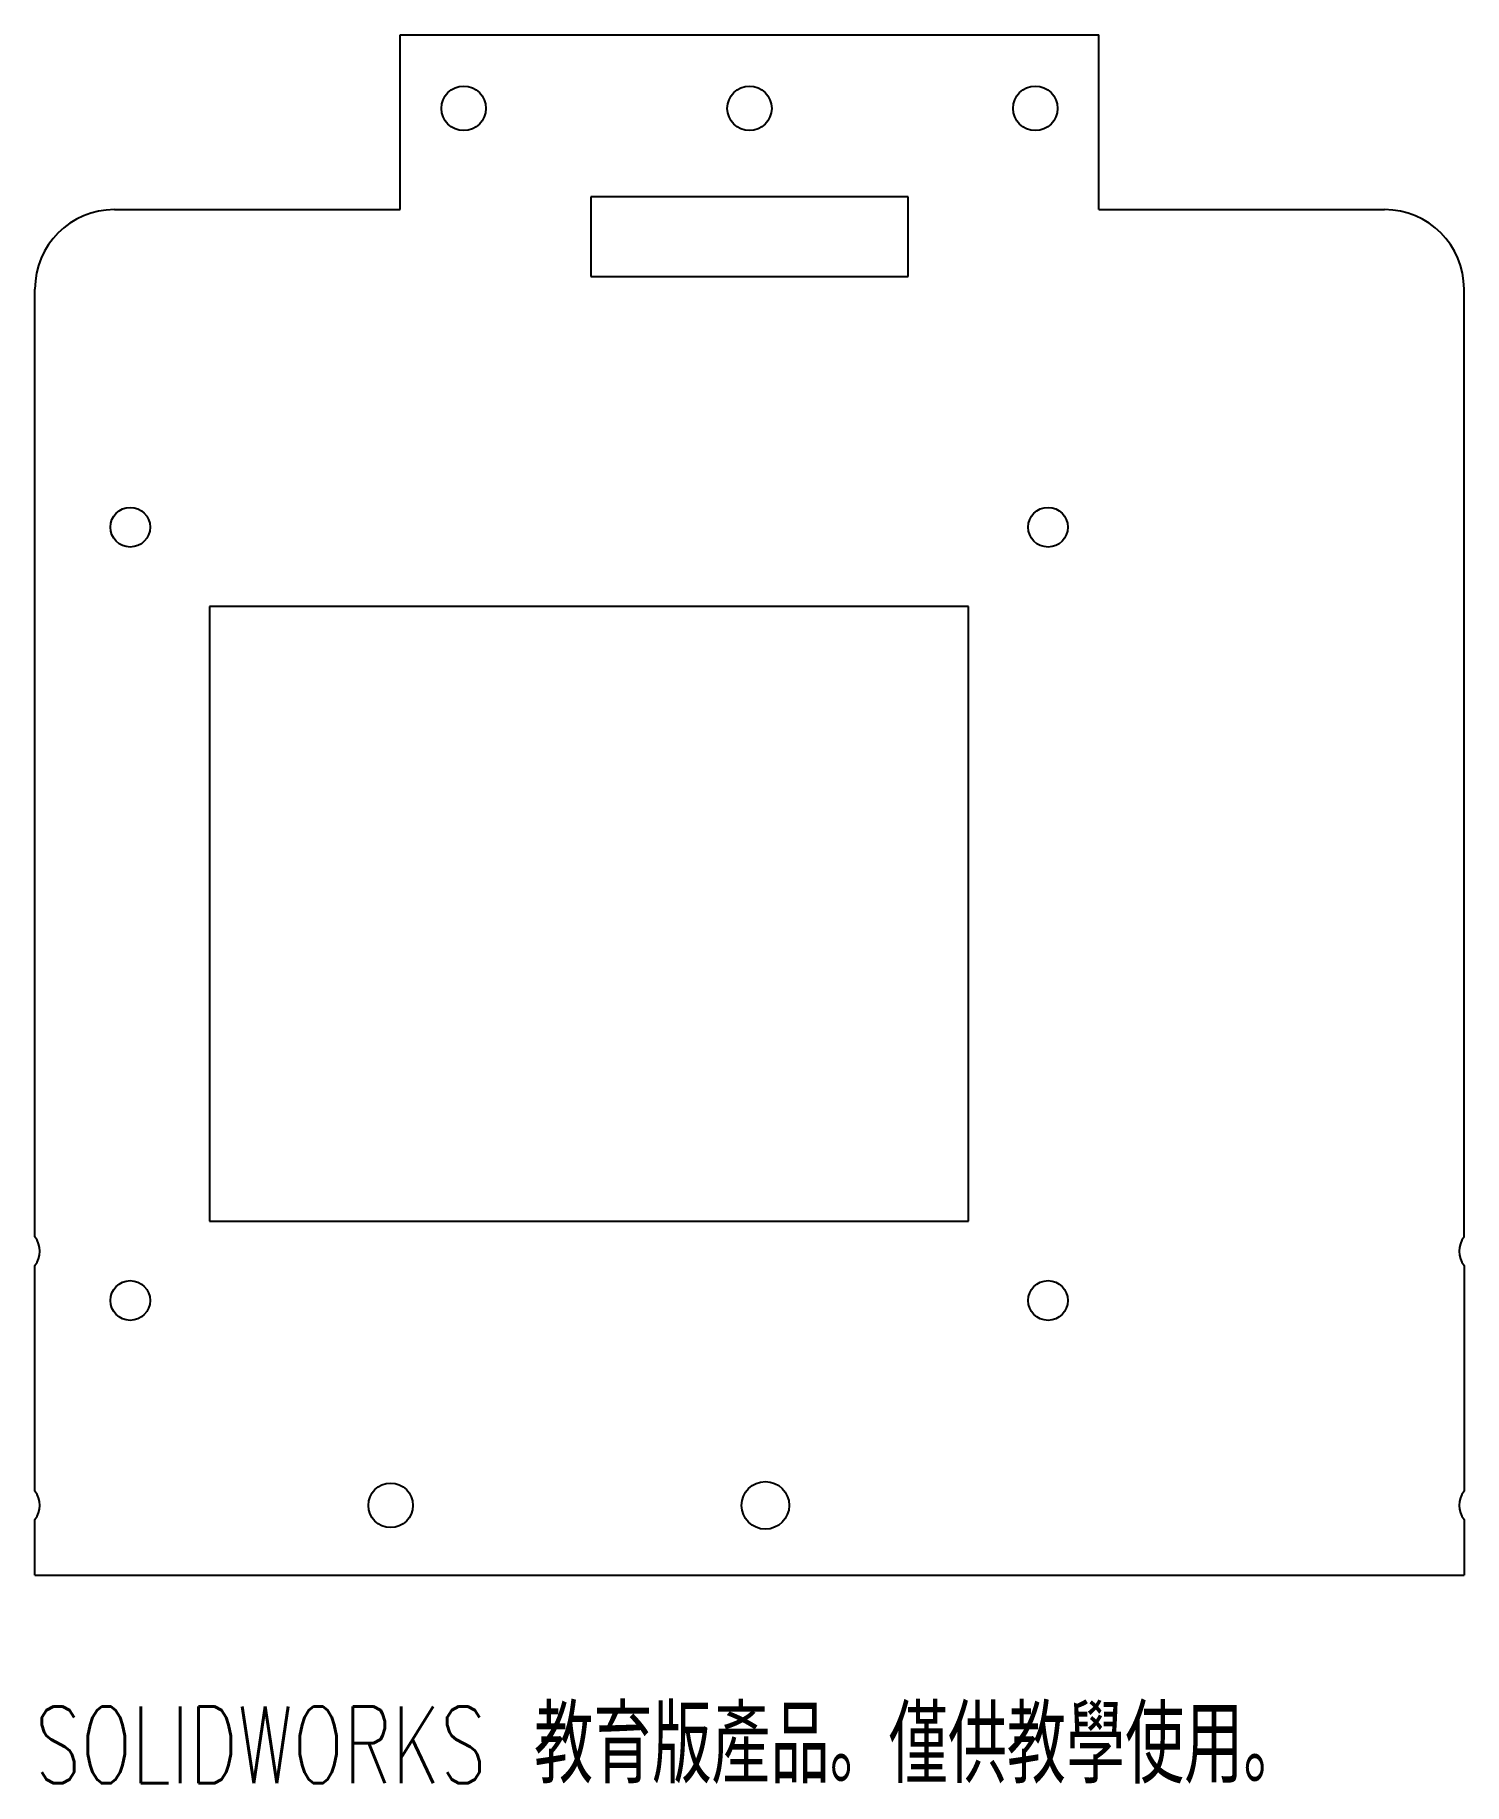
# Model space of a CAD drawing. Header units: millimetres. Extents: x -45 to 45, y -13 to 97.
import ezdxf

# ---------------------------------------------------------------- set-up
doc = ezdxf.new("R2010")
doc.units = ezdxf.units.MM
doc.styles.add('SLDTEXTSTYLE0', font='TXT', dxfattribs={"width": 0.7, "bigfont": 'bigfont'})

msp = doc.modelspace()

# ---------------------------------------------------------------- linework, layer by layer
at = {"color": 7, "linetype": 'Continuous', "lineweight": 25}
for p, q in [((-22, 86), (-22, 97)), ((-22, 97), (22, 97)), ((22, 86), (22, 97)), ((-40, 86), (-22, 86)), ((-10, 86.8), (-10, 81.8)), ((10, 86.8), (-10, 86.8)), ((10, 81.8), (10, 86.8)), ((22, 86), (40, 86)), ((-10, 81.8), (10, 81.8)), ((-45, 21.3), (-45, 81)), ((45, 21.3), (45, 81)), ((13.8, 61), (-34, 61)), ((-34, 61), (-34, 22.3)), ((13.8, 22.3), (13.8, 61)), ((-34, 22.3), (13.8, 22.3)), ((-45, 5.3), (-45, 19.5)), ((45, 19.5), (45, 5.3)), ((-45, 0), (-45, 3.5)), ((45, 3.5), (45, 0)), ((-45, 0), (45, 0))]:
    msp.add_line(p, q, dxfattribs=at)
for centre, radius in [((-18, 92.38), 1.4), ((0, 92.38), 1.4), ((18, 92.38), 1.4), ((-39, 66), 1.25), ((18.8, 66), 1.25), ((-39, 17.3), 1.25), ((18.8, 17.3), 1.25), ((-22.6, 4.4), 1.4), ((1, 4.4), 1.5)]:
    msp.add_circle(centre, radius, dxfattribs=at)
for centre, radius, start, end in [((-40, 81), 5, 90, 180), ((40, 81), 5, 0, 90), ((-46.2, 20.4), 1.5, 323.1301, 36.8699), ((46.2, 20.4), 1.5, 143.1301, 216.8699), ((-46.2, 4.4), 1.5, 323.1301, 36.8699), ((46.2, 4.4), 1.5, 143.1301, 216.8699)]:
    msp.add_arc(centre, radius, start, end, dxfattribs=at)

# ---------------------------------------------------------------- texts
at = {"color": 7, "linetype": 'Continuous', "insert": (-45, -8.27), "char_height": 4.8336, "attachment_point": 1, "style": 'SLDTEXTSTYLE0'}
msp.add_mtext('SOLIDWORKS 教育版產品。僅供教學使用。', dxfattribs=at)

doc.saveas('drawing.dxf')
